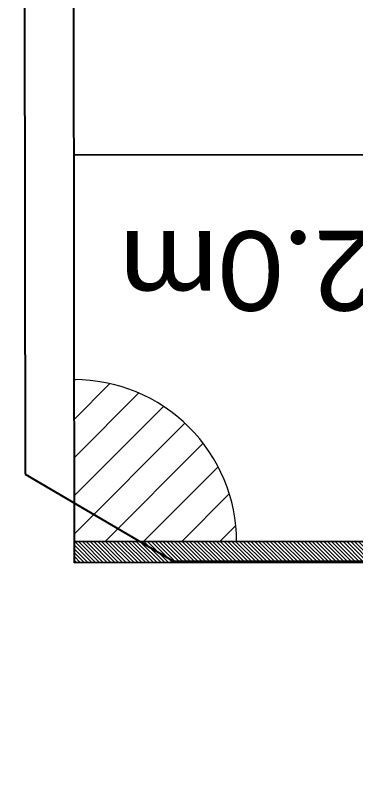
# Model space of a CAD drawing. Header units: feet. Extents: x -99009 to 3252343, y -11094690 to 9035152.
# Drawn here: x 2459875 to 2461448, y -1889007 to -1885521 of the extents above; entities that cross this region are included whole.
import ezdxf

# ---------------------------------------------------------------- set-up
doc = ezdxf.new("R2010")
doc.units = ezdxf.units.FT
doc.linetypes.add('CENTER', pattern=[2, 1.25, -0.25, 0.25, -0.25])
doc.linetypes.add('PHANTOM2', pattern=[1.25, 0.625, -0.125, 0.125, -0.125, 0.125, -0.125])
for name, color, linetype in [('1', 1, 'Continuous'), ('Layer1', 7, 'CENTER'), ('PDF_Text', 7, 'Continuous')]:
    doc.layers.add(name, color=color, linetype=linetype)
doc.layers.add('57 Hatchings', color=7, linetype='Continuous', lineweight=0)
doc.layers.add('PDF_Geometry', color=7, linetype='Continuous', lineweight=0)
doc.styles.add('PDF Calibri', font='calibri.ttf')
pattern_1 = [(315.065052, (2506721.538, -1887943.526), (8.8287938, 8.8488644), [])]
pattern_2 = [(225.0650517, (4799327.91, -3391801.92), (88.488644, -88.2879375), [])]

msp = doc.modelspace()

# ---------------------------------------------------------------- hatches: boundary and pattern name
at = {"layer": '57 Hatchings', "linetype": 'PHANTOM2'}
h = msp.add_hatch(dxfattribs=at)
h.set_pattern_fill('ANSI31', scale=1000, angle=180.06505171)
h.set_pattern_definition(pattern_2)
h.paths.add_polyline_path([(2460897.59571, -1887953.63905, 0.4142135624), (2460146.74467, -1887204.49105), (2460147.59619, -1887954.49057)])
h = msp.add_hatch(dxfattribs=at)
h.set_pattern_fill('ANSI31', scale=1000, angle=180.06505171)
h.set_pattern_definition(pattern_2)
h.paths.add_polyline_path([(2460897.59571, -1887953.63905, 0.4142135624), (2460146.74467, -1887204.49105), (2460147.59619, -1887954.49057)])
at = {"layer": '57 Hatchings', "linetype": 'Continuous'}
h = msp.add_hatch(dxfattribs=at)
h.set_pattern_fill('ANSI31', scale=100, angle=270.06505171)
h.set_pattern_definition(pattern_1)
h.paths.add_polyline_path([(2509648.39625, -1887994.16325), (2509648.2874, -1887898.28911), (2460147.59619, -1887954.49057), (2460147.70504, -1888050.36471)])
h = msp.add_hatch(dxfattribs=at)
h.set_pattern_fill('ANSI31', scale=100, angle=270.06505171)
h.set_pattern_definition(pattern_1)
h.paths.add_polyline_path([(2509648.39625, -1887994.16325), (2509648.2874, -1887898.28911), (2460147.59619, -1887954.49057), (2460147.70504, -1888050.36471)])

# ---------------------------------------------------------------- linework, layer by layer
at = {"color": 141, "lineweight": -3}
msp.add_lwpolyline([(2459909.61797, -1878485.07328), (2459921.53735, -1887640.69183), (2460603.31091, -1888041.99186), (2509101.56822, -1888096.4995), (2509416.3912, -1887620.52123), (2509405.95531, -1878428.87677)], dxfattribs=at)
at = {"layer": '1'}
msp.add_arc((2520410.24778, -1978395.99612), 100000, 84.1346387202, 194.3871675539, dxfattribs=at)
at = {"layer": 'Layer1', "linetype": 'Continuous'}
for p, q in [((2460138.75314, -1880165.7704), (2460147.70504, -1888050.36471)), ((2460145.56533, -1886165.76653), (2464322.01926, -1886161.02473))]:
    msp.add_line(p, q, dxfattribs=at)
at = {"layer": 'Layer1', "color": 7, "linetype": 'Continuous'}
for p, q in [((2509648.2874, -1887898.28911), (2460147.59619, -1887954.49057)), ((2509648.2874, -1887898.28911), (2460147.59619, -1887954.49057)), ((2509648.39625, -1887994.16325), (2460147.70504, -1888050.36471)), ((2509648.39625, -1887994.16325), (2460147.70504, -1888050.36471))]:
    msp.add_line(p, q, dxfattribs=at)
at = {"layer": 'PDF_Geometry', "color": 7, "lineweight": 0}
msp.add_arc((2460147.59619, -1887954.49057), 750, 0.06505171, 90.06505171, dxfattribs=at)
msp.add_arc((2460147.59619, -1887954.49057), 750, 0.06505171, 90.06505171, dxfattribs=at)

# ---------------------------------------------------------------- texts
at = {"layer": 'PDF_Text', "color": 7, "insert": (2463542.77296, -1886510.16582), "char_height": 370.4536886, "attachment_point": 7, "rotation": 180.06505171, "style": 'PDF Calibri'}
msp.add_mtext('4.25m x 2.0m', dxfattribs=at)

doc.saveas('drawing.dxf')
